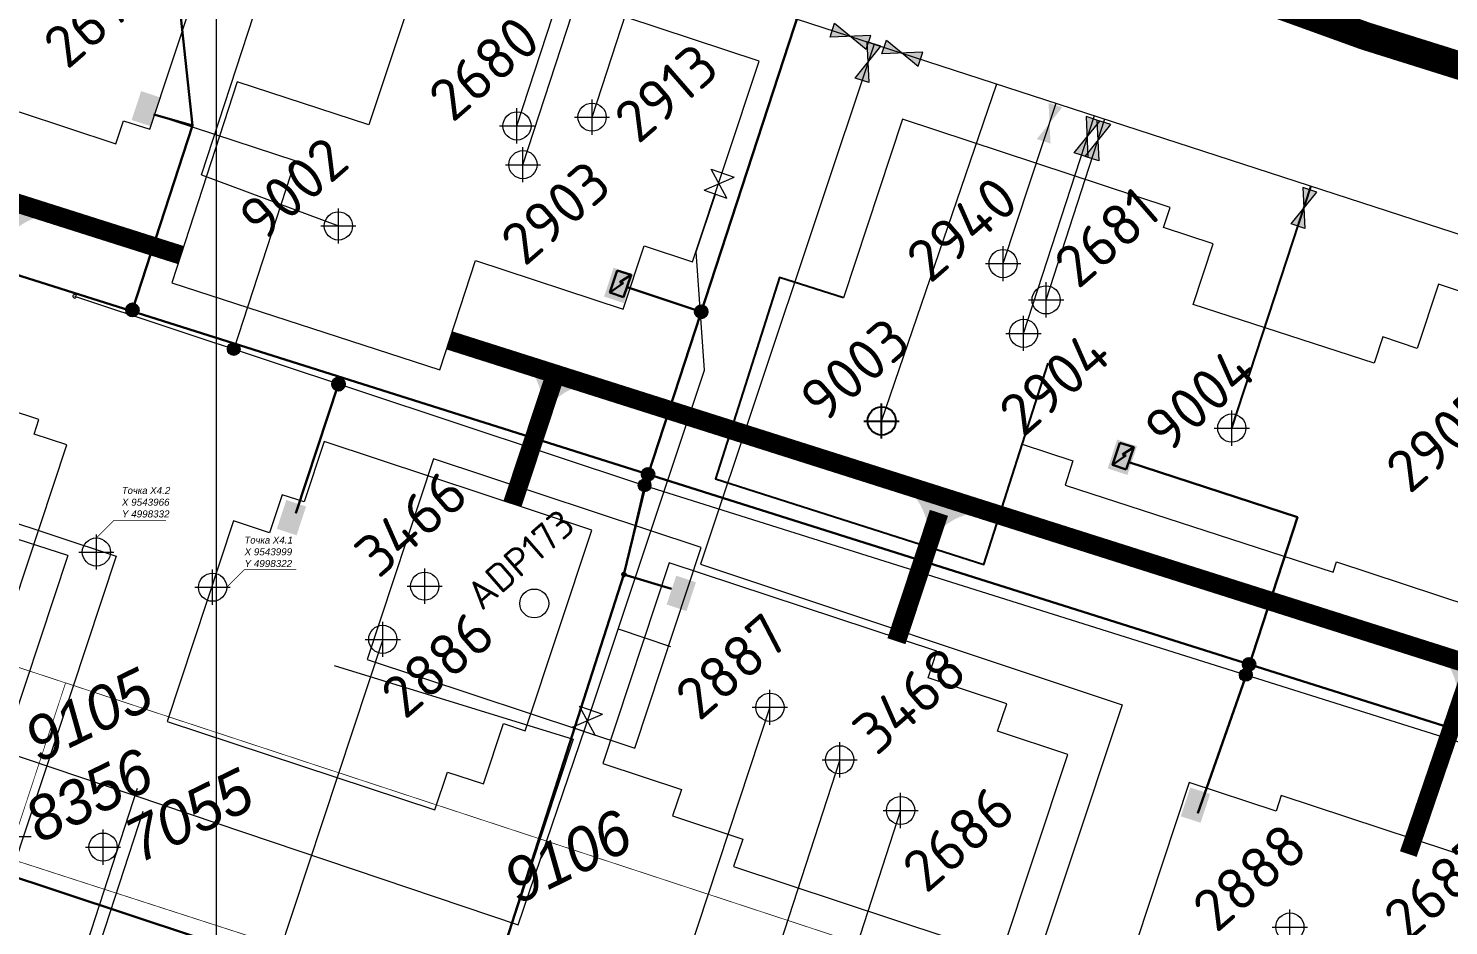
# Model space of a CAD drawing. Header units: millimetres. Extents: x 519 to 9564855, y -810 to 5021775.
# Drawn here: x 9543946.7 to 9544349.8, y 4998225.9 to 4998480.7 of the extents above; entities that cross this region are included whole.
import ezdxf

# ---------------------------------------------------------------- set-up
doc = ezdxf.new("R2010")
doc.units = ezdxf.units.MM
doc.header["$LTSCALE"] = 2
doc.header["$MEASUREMENT"] = 0
doc.header["$PDMODE"] = 2
doc.header["$PDSIZE"] = 5
for name, pattern in [('92051501$0$DASHED', [0.75, 0.5, -0.25]), ('92051501$0$GROUND1', [60, 50, -10]), ('92051501$0$GROUND2', [35, 25, -10])]:
    doc.linetypes.add(name, pattern=pattern)
for name, color, linetype, lineweight in [('200 скв. на 2010 год', 61, 'Continuous', 0), ('PPLINE_GAS', 4, 'GAS_LINE', 30), ('Stage 11.Object 2.Frame&Text', 26, 'Continuous', 53), ('WELLS', 7, 'Continuous', 5), ('WELLS(drilled after 2000y)', 6, 'Continuous', 40), ('нефтяной коллектор 2021', 90, 'Continuous', 50), ('Новый водовод', 5, 'g_122_vpr', 30), ('Скважины на 2022 год', 60, 'Continuous', 13), ('Электро', 1, 'Continuous', 30), ('Электроснаб', 1, 'Continuous', 18), ('Электроснабжене', 1, 'Continuous', 18)]:
    doc.layers.add(name, color=color, linetype=linetype, lineweight=lineweight)
for name, color, linetype in [('2003-2004 Supplemental wells', 7, 'Continuous'), ('Existing roads', 41, 'Continuous'), ('Gaz', 4, 'Continuous'), ('GRID_PULKOVO', 7, 'Continuous'), ('new 100 wells', 131, 'Continuous'), ('OilColl&Flowlines', 3, 'Continuous'), ('Stage 11.Object 3.Frame&Text', 7, 'Continuous'), ('Stage 12 wells.Text&Frame', 52, 'Continuous'), ('Газопровод', 4, 'Continuous'), ('Скважины - Конфликты наземки', 92, 'Continuous'), ('Скважины на 2016 год.', 40, 'Continuous'), ('Скважины на 2021 год', 7, 'Continuous'), ('Скважины на 2025 год _ОСМОТР', 5, 'Continuous')]:
    doc.layers.add(name, color=color, linetype=linetype)
doc.styles.add('92051501$0$STANDARD', font='simplex.shx')
doc.styles.add('Elect', font='isocpeur.ttf')
doc.styles.add('GeoApp', font='', dxfattribs={"height": 1})
doc.styles.add('Line_GUGK', font='')
doc.styles.get('GeoApp').set_extended_font_data('D431', italic=True)
doc.styles.get('Line_GUGK').set_extended_font_data('Bm431', italic=True)
doc.linetypes.add('g_122_vpr', pattern='A,2,-2,3,-0.6,["Впр",Line_GUGK,S=2,R=0,X=0,Y=-1],-6.4,3,-2,8,-2,8,-2,6', length=45)
doc.linetypes.add('GAS_LINE', pattern='A,0.5,-0.2,["G",92051501$0$STANDARD,S=0.1,R=0,X=-0.1,Y=-0.05],-0.05', length=0.75)

msp = doc.modelspace()

# ---------------------------------------------------------------- hatches: boundary and pattern name
at = {"layer": 'Existing roads', "lineweight": 0}
h = msp.add_hatch(color=256, dxfattribs=at)
h.paths.add_polyline_path([(9543940.33989, 4998423.09493), (9543938.75265, 4998423.69169, 0.155118741), (9543934.22, 4998433.2287), (9543942.7756, 4998430.47556)])
h.paths.add_polyline_path([(9543941.86559, 4998422.5213), (9543940.33989, 4998423.09493), (9543942.7756, 4998430.47556), (9543951.57153, 4998427.64508, 0.161550784)])
h = msp.add_hatch(color=256, dxfattribs=at)
h.paths.add_polyline_path([(9544094.0594, 4998375.09493), (9544092.47216, 4998375.69169, 0.155118741), (9544087.93951, 4998385.2287), (9544096.49511, 4998382.47556)])
h.paths.add_polyline_path([(9544095.5851, 4998374.5213), (9544094.0594, 4998375.09493), (9544096.49511, 4998382.47556), (9544105.29104, 4998379.64508, 0.161550784)])
h = msp.add_hatch(color=256, dxfattribs=at)
h.paths.add_polyline_path([(9544203.61161, 4998338.46993), (9544202.02437, 4998339.06669, 0.155118741), (9544197.49172, 4998348.6037), (9544206.04732, 4998345.85056)])
h.paths.add_polyline_path([(9544205.13732, 4998337.8963), (9544203.61161, 4998338.46993), (9544206.04732, 4998345.85056), (9544214.84325, 4998343.02008, 0.161550784)])
h = msp.add_hatch(color=256, dxfattribs=at)
h.paths.add_polyline_path([(9544353.86702, 4998292.34493), (9544352.27978, 4998292.94169, 0.155118741), (9544347.74713, 4998302.4787), (9544356.30273, 4998299.72556)])
h.paths.add_polyline_path([(9544355.39272, 4998291.7713), (9544353.86702, 4998292.34493), (9544356.30273, 4998299.72556), (9544365.09866, 4998296.89508, 0.161550784)])
at = {"layer": 'нефтяной коллектор 2021', "lineweight": 0, "ltscale": 50}
h = msp.add_hatch(color=256, dxfattribs=at)
h.dxf.hatch_style = 1
h.paths.add_polyline_path([(9544175.56666, 4998482.14187), (9544174.26458, 4998478.22592), (9544180.05153, 4998478.47616)])
h.paths.add_polyline_path([(9544184.5364, 4998474.81046), (9544185.83849, 4998478.7264), (9544180.05153, 4998478.47616)])
h = msp.add_hatch(color=256, dxfattribs=at)
h.dxf.hatch_style = 1
h.paths.add_polyline_path([(9544181.38565, 4998466.60203), (9544185.31002, 4998465.32558), (9544185.02195, 4998471.11077)])
h.paths.add_polyline_path([(9544188.65826, 4998475.61952), (9544184.73389, 4998476.89597), (9544185.02195, 4998471.11077)])
h = msp.add_hatch(color=256, dxfattribs=at)
h.dxf.hatch_style = 1
h.paths.add_polyline_path([(9544190.26632, 4998477.36598), (9544188.96423, 4998473.45004), (9544194.75119, 4998473.70028)])
h.paths.add_polyline_path([(9544199.23606, 4998470.03457), (9544200.53815, 4998473.95051), (9544194.75119, 4998473.70028)])
h = msp.add_hatch(color=256, dxfattribs=at)
h.dxf.hatch_style = 1
h.paths.add_polyline_path([(9544232.93865, 4998449.26199), (9544236.86302, 4998447.98554), (9544236.57496, 4998453.77074)])
h.paths.add_polyline_path([(9544240.21126, 4998458.27948), (9544236.28689, 4998459.55593), (9544236.57496, 4998453.77074)])
h = msp.add_hatch(color=256, dxfattribs=at)
h.dxf.hatch_style = 1
h.paths.add_polyline_path([(9544243.55635, 4998445.36415), (9544247.48072, 4998444.08769), (9544247.19266, 4998449.87289)])
h.paths.add_polyline_path([(9544250.82896, 4998454.38163), (9544246.90459, 4998455.65809), (9544247.19266, 4998449.87289)])
h = msp.add_hatch(color=256, dxfattribs=at)
h.dxf.hatch_style = 1
h.paths.add_polyline_path([(9544246.6532, 4998444.35799), (9544250.57757, 4998443.08154), (9544250.2895, 4998448.86673)])
h.paths.add_polyline_path([(9544253.92581, 4998453.37547), (9544250.00144, 4998454.65193), (9544250.2895, 4998448.86673)])
h = msp.add_hatch(color=256, dxfattribs=at)
h.dxf.hatch_style = 1
h.paths.add_polyline_path([(9544305.13064, 4998425.192), (9544309.05501, 4998423.91555), (9544308.76695, 4998429.70074)])
h.paths.add_polyline_path([(9544312.40325, 4998434.20949), (9544308.47888, 4998435.48594), (9544308.76695, 4998429.70074)])
at = {"layer": 'Электро'}
for points in [[(9543976.01551, 4998454.71033), (9543981.62774, 4998452.85334), (9543984.33497, 4998461.0352), (9543978.72274, 4998462.89218)], [(9544110.12319, 4998404.55124), (9544115.73542, 4998402.69425), (9544118.44265, 4998410.87611), (9544112.83042, 4998412.7331)], [(9544253.07138, 4998355.73783), (9544258.68361, 4998353.88085), (9544261.39084, 4998362.06271), (9544255.7786, 4998363.91969)], [(9544017.22425, 4998338.60573), (9544022.83648, 4998336.74874), (9544025.54371, 4998344.9306), (9544019.93148, 4998346.78759)], [(9544127.89226, 4998317.08775), (9544133.50449, 4998315.23076), (9544136.21172, 4998323.41262), (9544130.59948, 4998325.2696)], [(9544273.82811, 4998256.95344), (9544279.44035, 4998255.09646), (9544282.14758, 4998263.27832), (9544276.53534, 4998265.1353)]]:
    msp.add_hatch(color=256, dxfattribs=at).paths.add_polyline_path(points)
h = msp.add_hatch(color=256, dxfattribs=at)
edge = h.paths.add_edge_path()
edge.add_arc((9543976.23774, 4998400.75), 1.80448, 0, 360)
h = msp.add_hatch(color=256, dxfattribs=at)
edge = h.paths.add_edge_path()
edge.add_arc((9544137.70741, 4998400.23376), 1.80448, 0, 360)
h = msp.add_hatch(color=256, dxfattribs=at)
edge = h.paths.add_edge_path()
edge.add_arc((9544034.73304, 4998379.66917), 1.80448, 0, 360)
h = msp.add_hatch(color=256, dxfattribs=at)
edge = h.paths.add_edge_path()
edge.add_arc((9544122.59953, 4998354.02075), 1.80448, 0, 360)
h = msp.add_hatch(color=256, dxfattribs=at)
edge = h.paths.add_edge_path()
edge.add_arc((9544293.22755, 4998300.07108), 1.80448, 0, 360)
at = {"layer": 'Электроснаб', "lineweight": 0}
for points in [[(9543976.01551, 4998454.71033), (9543981.62774, 4998452.85334), (9543984.33497, 4998461.0352), (9543978.72274, 4998462.89218)], [(9544110.12319, 4998404.55124), (9544115.73542, 4998402.69425), (9544118.44265, 4998410.87611), (9544112.83042, 4998412.7331)], [(9544253.07138, 4998355.73783), (9544258.68361, 4998353.88085), (9544261.39084, 4998362.06271), (9544255.7786, 4998363.91969)], [(9544017.22425, 4998338.60573), (9544022.83648, 4998336.74874), (9544025.54371, 4998344.9306), (9544019.93148, 4998346.78759)], [(9544127.89226, 4998317.08775), (9544133.50449, 4998315.23076), (9544136.21172, 4998323.41262), (9544130.59948, 4998325.2696)], [(9544273.82811, 4998256.95344), (9544279.44035, 4998255.09646), (9544282.14758, 4998263.27832), (9544276.53534, 4998265.1353)]]:
    msp.add_hatch(color=1, dxfattribs=at).paths.add_polyline_path(points)
h = msp.add_hatch(color=1, dxfattribs=at)
edge = h.paths.add_edge_path()
edge.add_arc((9544137.70741, 4998400.23376), 1.80448, 0, 360)
h = msp.add_hatch(color=1, dxfattribs=at)
edge = h.paths.add_edge_path()
edge.add_arc((9544005.00229, 4998389.62852), 1.80448, 0, 360)
h = msp.add_hatch(color=1, dxfattribs=at)
edge = h.paths.add_edge_path()
edge.add_arc((9544034.73304, 4998379.66917), 1.80448, 0, 360)
h = msp.add_hatch(color=1, dxfattribs=at)
edge = h.paths.add_edge_path()
edge.add_arc((9544121.62111, 4998350.92627), 1.80448, 0, 360)
h = msp.add_hatch(color=1, dxfattribs=at)
edge = h.paths.add_edge_path()
edge.add_arc((9544292.28793, 4998297.1068), 1.80448, 0, 360)
at = {"layer": 'Электроснабжене', "lineweight": 0}
for points in [[(9543976.01551, 4998454.71033), (9543981.62774, 4998452.85334), (9543984.33497, 4998461.0352), (9543978.72274, 4998462.89218)], [(9544110.12319, 4998404.55124), (9544115.73542, 4998402.69425), (9544118.44265, 4998410.87611), (9544112.83042, 4998412.7331)], [(9544253.07138, 4998355.73783), (9544258.68361, 4998353.88085), (9544261.39084, 4998362.06271), (9544255.7786, 4998363.91969)], [(9544017.22425, 4998338.60573), (9544022.83648, 4998336.74874), (9544025.54371, 4998344.9306), (9544019.93148, 4998346.78759)], [(9544127.89226, 4998317.08775), (9544133.50449, 4998315.23076), (9544136.21172, 4998323.41262), (9544130.59948, 4998325.2696)], [(9544273.82811, 4998256.95344), (9544279.44035, 4998255.09646), (9544282.14758, 4998263.27832), (9544276.53534, 4998265.1353)]]:
    msp.add_hatch(color=1, dxfattribs=at).paths.add_polyline_path(points)
h = msp.add_hatch(color=1, dxfattribs=at)
edge = h.paths.add_edge_path()
edge.add_arc((9544137.70741, 4998400.23376), 1.80448, 0, 360)
h = msp.add_hatch(color=1, dxfattribs=at)
edge = h.paths.add_edge_path()
edge.add_arc((9544005.00229, 4998389.62852), 1.80448, 0, 360)
h = msp.add_hatch(color=1, dxfattribs=at)
edge = h.paths.add_edge_path()
edge.add_arc((9544034.73304, 4998379.66917), 1.80448, 0, 360)
h = msp.add_hatch(color=1, dxfattribs=at)
edge = h.paths.add_edge_path()
edge.add_arc((9544121.62111, 4998350.92627), 1.80448, 0, 360)
h = msp.add_hatch(color=1, dxfattribs=at)
edge = h.paths.add_edge_path()
edge.add_arc((9544292.28793, 4998297.1068), 1.80448, 0, 360)

# ---------------------------------------------------------------- linework, layer by layer
at = {"color": 6, "lineweight": 0, "ltscale": 80}
for p, q in [((9543977.60044, 4998264.88732), (9543957.40676, 4998202.73755)), ((9543979.18422, 4998258.2686), (9543960.97579, 4998202.2288))]:
    msp.add_line(p, q, dxfattribs=at)
at = {"layer": '200 скв. на 2010 год', "color": 0, "linetype": 'ByBlock', "lineweight": 0}
for points in [[(9544121.53264, 4998418.97999), (9544135.26255, 4998414.43701), (9544154.11798, 4998471.42241), (9544078.13745, 4998496.56299), (9544075.29001, 4998487.95737)], [(9544268.95009, 4998424.17722), (9544270.81798, 4998429.82241), (9544194.83745, 4998454.96299), (9544178.03798, 4998404.19117)], [(9544414.86824, 4998358.14785), (9544422.91798, 4998382.92241), (9544346.93745, 4998408.06299), (9544340.90486, 4998389.83113)], [(9544081.54011, 4998283.2959), (9544087.76255, 4998281.23701), (9544106.61798, 4998338.22241), (9544030.63745, 4998363.36299), (9544024.95989, 4998346.2041)], [(9544221.83017, 4998281.10145), (9544224.41798, 4998288.92241), (9544202.12819, 4998296.2977)], [(9544132.07137, 4998264.60098), (9544129.58202, 4998257.07759), (9544149.46939, 4998250.49722)]]:
    msp.add_lwpolyline(points, dxfattribs=at)
for centre in [(9544106.7, 4998455.5), (9544223.4, 4998413.9), (9544059.2, 4998322.3), (9544177, 4998273)]:
    msp.add_circle(centre, 4, dxfattribs=at)
for p in [(9544106.7, 4998455.5), (9544223.4, 4998413.9), (9544177, 4998273)]:
    msp.add_point(p, dxfattribs=at)
at = {"layer": '200 скв. на 2010 год', "color": 0, "linetype": 'ByBlock', "lineweight": 0, "ltscale": 80}
msp.add_point((9544059.2, 4998322.3), dxfattribs=at)
at = {"layer": '2003-2004 Supplemental wells', "color": 0, "linetype": 'ByBlock', "lineweight": 0}
msp.add_lwpolyline([(9544300.86538, 4998258.41405), (9544276.23745, 4998266.56299), (9544257.38202, 4998209.5776), (9544281.14839, 4998201.71374)], dxfattribs=at)
msp.add_circle((9544304.8, 4998225.5), 4, dxfattribs=at)
at = {"layer": '2003-2004 Supplemental wells', "color": 0, "linetype": 'ByBlock', "lineweight": 0, "ltscale": 80}
msp.add_point((9544304.8, 4998225.5), dxfattribs=at)
at = {"layer": 'DEFPOINTS', "color": 1, "lineweight": 0, "ltscale": 80}
for p in [(9544348.18185, 4998456.63223), (9544085.4, 4998453), (9544235.6, 4998403.6), (9544229.2, 4998394.1), (9544033.5, 4998299.8), (9544194.3, 4998258.6)]:
    msp.add_point(p, dxfattribs=at)
at = {"layer": 'Existing roads', "color": 3, "linetype": 'ByBlock', "lineweight": 0, "ltscale": 80}
msp.add_line((9543957.85624, 4998330.96358), (9543910.2, 4998346.5), dxfattribs=at)
at = {"layer": 'Existing roads', "lineweight": 0, "const_width": 5.4, "elevation": 0.00005, "flags": 128}
for points in [[(9543838.77333, 4998464.35779), (9543989.9545, 4998416.33023)], [(9544066.2012, 4998392.10802), (9544909.18418, 4998124.3074)], [(9544084.11489, 4998345.66827), (9544096.3713, 4998382.71462)]]:
    msp.add_lwpolyline(points, dxfattribs=at)
at = {"layer": 'Existing roads', "lineweight": 0, "const_width": 5.4}
msp.add_lwpolyline([(9544193.10778, 4998306.66475), (9544205.17127, 4998343.12334)], dxfattribs=at)
at = {"layer": 'Existing roads', "lineweight": 0, "const_width": 5, "flags": 128}
msp.add_lwpolyline([(9544338.41598, 4998246.22454), (9544356.42289, 4998299)], dxfattribs=at)
at = {"layer": 'Gaz', "linetype": 'GAS_LINE', "lineweight": 0}
for p, q in [((9544140.54726, 4998440.70762, -0.17865), (9544147.05559, 4998438.448, 0.14387)), ((9544144.99488, 4998432.47242, 0.14387), (9544140.54726, 4998440.70762, -0.17865)), ((9544138.48655, 4998434.73203, -0.17865), (9544147.05559, 4998438.448, 0.14387)), ((9544138.48655, 4998434.73203, -0.17865), (9544144.99488, 4998432.47242, 0.14387)), ((9544103.16554, 4998288.2312, -0.16035), (9544109.67387, 4998285.97159, 0.16217)), ((9544107.61315, 4998279.996, 0.16217), (9544103.16554, 4998288.2312, -0.16035)), ((9544101.10482, 4998282.25561, -0.16035), (9544109.67387, 4998285.97159, 0.16217)), ((9544101.10482, 4998282.25561, -0.16035), (9544107.61315, 4998279.996, 0.16217))]:
    msp.add_line(p, q, dxfattribs=at)
at = {"layer": 'Gaz', "linetype": 'GAS_LINE', "lineweight": 0, "ltscale": 15}
for p, q in [((9544136.28171, 4998417.28704), (9544141.74071, 4998433.60223, -0.01739)), ((9544138.66288, 4998383.68221, -0.10809), (9544136.28171, 4998417.28704)), ((9544106.41373, 4998287.10347, 0.00061), (9544138.66886, 4998383.68014, -0.10779)), ((9543826.25857, 4998313.67983), (9544085.77808, 4998226.11047)), ((9544085.77808, 4998226.11047), (9544106.41373, 4998287.10347, 0.00061))]:
    msp.add_line(p, q, dxfattribs=at)
at = {"layer": 'GRID_PULKOVO', "lineweight": 0}
msp.add_line((9544000, 5010000), (9544000, 4992000), dxfattribs=at)
at = {"layer": 'new 100 wells', "color": 0, "linetype": 'ByBlock', "lineweight": 0}
msp.add_lwpolyline([(9544202.12863, 4998296.29902), (9544204.61798, 4998303.82241), (9544128.63745, 4998328.96299), (9544109.78202, 4998271.9776), (9544132.07181, 4998264.60231)], dxfattribs=at)
msp.add_circle((9544157.2, 4998287.9), 4, dxfattribs=at)
msp.add_point((9544157.2, 4998287.9), dxfattribs=at)
at = {"layer": 'OilColl&Flowlines', "color": 3, "linetype": 'ByBlock', "lineweight": 0, "ltscale": 25}
for p, q in [((9543995.83091, 4998439.10989), (9544025.08545, 4998528.81115)), ((9544085.4, 4998453), (9544101.91581, 4998503.83388)), ((9544087.1, 4998442), (9544106.68613, 4998502.28401)), ((9544229.2, 4998394.1), (9544249.31602, 4998455.94535)), ((9544235.6, 4998403.6), (9544252.29224, 4998454.97693)), ((9543902.3, 4998353.7), (9543971.59255, 4998330.83927)), ((9543957.85624, 4998330.96358), (9543900.37053, 4998157.23069)), ((9543971.59255, 4998330.83927), (9543912.78916, 4998153.12211)), ((9544033.5, 4998299.8), (9544101.34281, 4998278.85667)), ((9544101.34281, 4998278.85667), (9544045.2085, 4998109.20607)), ((9544177, 4998273), (9544146.45299, 4998178.57845, -24.6293)), ((9544194.3, 4998258.6), (9544166.33285, 4998172.15286, -24.6293))]:
    msp.add_line(p, q, dxfattribs=at)
at = {"layer": 'OilColl&Flowlines', "lineweight": 0, "ltscale": 50}
for p, q in [((9544106.7, 4998455.5), (9544120.46174, 4998497.80954)), ((9544188.9, 4998369.2), (9544221.58162, 4998464.95474)), ((9544223.4, 4998413.9), (9544238.47858, 4998459.46496)), ((9543995.83091, 4998439.10989), (9544034.7, 4998424.6))]:
    msp.add_line(p, q, dxfattribs=at)
at = {"layer": 'OilColl&Flowlines', "linetype": '92051501$0$GROUND2', "lineweight": -2, "ltscale": 50}
msp.add_line((9544288.3, 4998367.2), (9544310.83481, 4998435.95607), dxfattribs=at)
at = {"layer": 'OilColl&Flowlines', "linetype": 'ByBlock', "lineweight": 0}
msp.add_line((9544047.3, 4998307.2), (9543988.08353, 4998128.21173), dxfattribs=at)
at = {"layer": 'OilColl&Flowlines', "lineweight": 0}
msp.add_line((9544157.2, 4998287.9), (9544092.85675, 4998093.44013, 0), dxfattribs=at)
at = {"layer": 'OilColl&Flowlines', "color": 3, "linetype": 'ByBlock', "lineweight": 0, "ltscale": 80, "const_width": 0.2, "elevation": -24.6293}
msp.add_lwpolyline([(9545374.20897, 4997781.38398), (9542535.24084, 4998699.83943)], dxfattribs=at)
at = {"layer": 'OilColl&Flowlines', "linetype": 'ByBlock', "lineweight": 0, "ltscale": 50}
msp.add_lwpolyline([(9544186.80628, 4998476.23669), (9544137.52688, 4998328.55242), (9544257.14121, 4998288.63941), (9544182.40485, 4998063.81028)], dxfattribs=at)
at = {"layer": 'PPLINE_GAS', "color": 44, "linetype": 'GAS_LINE', "lineweight": 0, "ltscale": 15}
msp.add_line((9544114.11641, 4998310.16645, -0.02527), (9544128.94578, 4998305.17705, 0.00618), dxfattribs=at)
at = {"layer": 'Stage 11.Object 2.Frame&Text', "color": 0, "linetype": 'ByBlock', "lineweight": 0}
for points in [[(9543944.10234, 4998457.0231), (9543944.10234, 4998457.0231), (9543971.56255, 4998447.93701), (9543973.73261, 4998454.49544)], [(9544277.32289, 4998402.31055), (9544283.01798, 4998419.52241), (9544268.95009, 4998424.17722)], [(9544073.58313, 4998414.82724), (9544115.56255, 4998400.93701), (9544121.53264, 4998418.97999)], [(9543948.35028, 4998365.48892), (9543949.71798, 4998369.62241), (9543932.95485, 4998375.16903)], [(9543864.14972, 4998334.71108), (9543862.78202, 4998330.57759), (9543938.76255, 4998305.43701), (9543957.61798, 4998362.42241), (9543948.35028, 4998365.48892)], [(9544015.16877, 4998337.47763), (9544004.93745, 4998340.86299), (9543986.08202, 4998283.87759), (9544062.06255, 4998258.73701), (9544065.63123, 4998269.52238)]]:
    msp.add_lwpolyline(points, dxfattribs=at)
for centre in [(9544087.1, 4998442), (9544235.6, 4998403.6), (9543966, 4998332), (9543999, 4998322)]:
    msp.add_circle(centre, 4, dxfattribs=at)
for p in [(9544087.1, 4998442), (9544235.6, 4998403.6), (9543966, 4998332), (9543999, 4998322)]:
    msp.add_point(p, dxfattribs=at)
at = {"layer": 'Stage 11.Object 3.Frame&Text', "color": 0, "linetype": 'ByBlock', "lineweight": 0}
for points in [[(9543973.73261, 4998454.49544), (9543981.16255, 4998452.03701), (9544000.01798, 4998509.02241), (9543980.67437, 4998515.42286)], [(9544075.29001, 4998487.95737), (9544056.83745, 4998494.06299), (9544043.3597, 4998453.33016)], [(9544149.46983, 4998250.49855), (9544146.88202, 4998242.67759), (9544222.86255, 4998217.53701), (9544241.71798, 4998274.52241), (9544221.83017, 4998281.10145)]]:
    msp.add_lwpolyline(points, dxfattribs=at)
for centre in [(9544085.4, 4998453), (9544194.3, 4998258.6)]:
    msp.add_circle(centre, 4, dxfattribs=at)
for p in [(9544085.4, 4998453), (9544194.3, 4998258.6)]:
    msp.add_point(p, dxfattribs=at)
at = {"layer": 'Stage 12 wells.Text&Frame', "color": 0, "linetype": 'ByBlock', "lineweight": 0}
for points in [[(9544340.90486, 4998389.83113), (9544331.13745, 4998393.06299), (9544328.6763, 4998385.62481)], [(9544228.81423, 4998362.61549), (9544243.20478, 4998357.85391)], [(9544318.03004, 4998329.25694), (9544318.03004, 4998329.25694), (9544384.87404, 4998307.14276)], [(9544358.60099, 4998181.02209), (9544359.46255, 4998180.73701), (9544378.31798, 4998237.72241), (9544302.33745, 4998262.86299), (9544300.86538, 4998258.41405)]]:
    msp.add_lwpolyline(points, dxfattribs=at)
msp.add_circle((9544229.2, 4998394.1), 4, dxfattribs=at)
msp.add_point((9544229.2, 4998394.1), dxfattribs=at)
at = {"layer": 'WELLS', "color": 6, "linetype": 'ByBlock', "lineweight": 0, "ltscale": 50, "const_width": 0.2}
for points in [[(9543224.20002, 4998536.02591), (9544312.82962, 4998177.84122)], [(9543957.2619, 4998294.83135), (9543908.79449, 4998147.46854)]]:
    msp.add_lwpolyline(points, dxfattribs=at)
at = {"layer": 'WELLS(drilled after 2000y)', "color": 0, "linetype": 'ByBlock', "lineweight": 0}
for points in [[(9544024.95989, 4998346.2041), (9544018.73745, 4998348.26299), (9544015.16877, 4998337.47763)], [(9544065.63123, 4998269.52238), (9544075.86254, 4998266.13702), (9544081.54011, 4998283.2959)]]:
    msp.add_lwpolyline(points, dxfattribs=at)
msp.add_circle((9544047.3, 4998307.2), 4, dxfattribs=at)
msp.add_point((9544047.3, 4998307.2), dxfattribs=at)
at = {"layer": 'Газопровод', "color": 132, "linetype": '92051501$0$GROUND1', "lineweight": 100, "const_width": 8}
msp.add_lwpolyline([(9538208.05719, 4999245.47995), (9538499.86844, 4999175.86436), (9538971.78223, 4999062.66574), (9539486.46585, 4999058.55934), (9539888.95267, 4999055.3481), (9540053.08435, 4998999.55479), (9541126.88452, 4999047.4904), (9541383.70351, 4998955.42621), (9541415.32969, 4999043.64948), (9541562.32872, 4998990.95352), (9541638.08906, 4999030.21862), (9542360.14316, 4998997.38363), (9542560.60032, 4998933.78826), (9542840.89936, 4999015.69811), (9543420.27442, 4998806.1659), (9543796.43093, 4998670.12811), (9544078.54831, 4998568.09977), (9544326.16537, 4998478.54853), (9544361.18195, 4998467.56086), (9544552.00801, 4998407.68251), (9544933.66012, 4998287.92581), (9545313.78318, 4998168.6489), (9545154.73463, 4997661.77778), (9545137.40509, 4997667.2452)], dxfattribs=at)
at = {"layer": 'нефтяной коллектор 2021', "color": 3, "linetype": 'ByBlock', "lineweight": 0, "ltscale": 50}
msp.add_line((9543469.1848, 4998709.40668), (9544753.06791, 4998292.27611), dxfattribs=at)
at = {"layer": 'нефтяной коллектор 2021', "linetype": 'ByBlock', "lineweight": 0, "ltscale": 50}
for points in [[(9544174.26788, 4998478.24302), (9544175.54837, 4998482.13879), (9544184.55676, 4998474.77767), (9544185.86389, 4998478.70879), (9544174.26788, 4998478.24302)], [(9544185.2929, 4998465.32877), (9544181.38884, 4998466.58376), (9544188.69091, 4998475.64008), (9544184.75132, 4998476.92149), (9544185.2929, 4998465.32877)], [(9544188.96754, 4998473.46713), (9544190.24803, 4998477.36291), (9544199.25642, 4998470.00178), (9544200.56355, 4998473.93291), (9544188.96754, 4998473.46713)], [(9544247.46361, 4998444.09088), (9544243.55955, 4998445.34588), (9544250.86162, 4998454.4022), (9544246.92203, 4998455.6836), (9544247.46361, 4998444.09088)], [(9544250.56045, 4998443.08473), (9544246.65639, 4998444.33972), (9544253.95846, 4998453.39604), (9544250.01887, 4998454.67745), (9544250.56045, 4998443.08473)], [(9544309.0379, 4998423.91874), (9544305.13383, 4998425.17373), (9544312.43591, 4998434.23006), (9544308.49632, 4998435.51146), (9544309.0379, 4998423.91874)]]:
    msp.add_lwpolyline(points, dxfattribs=at)
at = {"layer": 'Новый водовод', "linetype": 'ByBlock', "lineweight": 25, "const_width": 0.2}
for points in [[(9543966, 4998336), (9543970.97514, 4998340.97514), (9543985.7976, 4998340.97514)], [(9544003, 4998322), (9544007.97514, 4998326.97514), (9544022.7976, 4998326.97514)]]:
    msp.add_lwpolyline(points, dxfattribs=at)
at = {"layer": 'Скважины - Конфликты наземки', "linetype": 'ByBlock', "lineweight": 0}
msp.add_circle((9543967.9, 4998248.2), 4, dxfattribs=at)
at = {"layer": 'Скважины - Конфликты наземки', "linetype": 'ByBlock', "lineweight": 0, "ltscale": 80}
for p in [(9543942.5, 4998251.2), (9543967.9, 4998248.2)]:
    msp.add_point(p, dxfattribs=at)
at = {"layer": 'Скважины на 2016 год.', "color": 254, "lineweight": 0, "true_color": 0xfeeab9}
msp.add_lwpolyline([(9544042.88202, 4998301.47759), (9544118.86255, 4998276.33701), (9544137.71798, 4998333.32241), (9544061.73745, 4998358.46299)], close=True, dxfattribs=at)
msp.add_circle((9544090.3, 4998317.4), 4.0951, dxfattribs=at)
at = {"layer": 'Скважины на 2021 год', "color": 0, "linetype": 'ByBlock', "lineweight": 0}
for points in [[(9544328.6763, 4998385.62481), (9544277.32289, 4998402.31055)], [(9544243.20478, 4998357.85391), (9544240.98723, 4998351.02898), (9544317.07175, 4998326.30762), (9544318.04576, 4998329.25174)]]:
    msp.add_lwpolyline(points, dxfattribs=at)
msp.add_circle((9544288.3, 4998367.2), 4, dxfattribs=at)
msp.add_point((9544288.3, 4998367.2), dxfattribs=at)
at = {"layer": 'Скважины на 2022 год', "color": 0, "linetype": 'ByBlock', "lineweight": 0}
msp.add_lwpolyline([(9544043.3597, 4998453.33016), (9544005.92825, 4998465.49238), (9543987.38723, 4998408.42898), (9544063.47175, 4998383.70762), (9544073.58313, 4998414.82724)], dxfattribs=at)
msp.add_circle((9544034.7, 4998424.6), 4, dxfattribs=at)
msp.add_point((9544034.7, 4998424.6), dxfattribs=at)
at = {"layer": 'Скважины на 2025 год _ОСМОТР', "color": 0, "linetype": 'ByBlock', "lineweight": -2, "ltscale": 50}
msp.add_lwpolyline([(9544178.03798, 4998404.19117), (9544159.93822, 4998409.95956), (9544141.71913, 4998352.79257), (9544217.94178, 4998328.50044), (9544236.16087, 4998385.66743)], dxfattribs=at)
at = {"layer": 'Скважины на 2025 год _ОСМОТР', "color": 0, "linetype": 'ByBlock', "lineweight": -2}
msp.add_circle((9544188.94, 4998369.23), 4, dxfattribs=at)
msp.add_point((9544188.9, 4998369.2), dxfattribs=at)
at = {"layer": 'Электро', "ltscale": 50}
msp.add_line((9543304.49609, 4998612.69113), (9545031, 4998066.8), dxfattribs=at)
at = {"layer": 'Электро'}
for p, q in [((9544122.59751, 4998354.02139, 0), (9544191.53397, 4998565.19928, 0)), ((9544111.74887, 4998405.65785, 0), (9544113.85197, 4998411.98426, 0)), ((9544115.51261, 4998408.3288, 0), (9544111.74887, 4998405.65785, 0)), ((9544113.85197, 4998411.98426, 0), (9544117.7752, 4998410.68004, 0)), ((9544117.7752, 4998410.68004, 0), (9544114.6312, 4998408.62181, 0)), ((9544114.6312, 4998408.62181, 0), (9544115.51261, 4998408.3288, 0)), ((9544117.7752, 4998410.68004, 0), (9544115.6721, 4998404.35364, 0)), ((9544115.6721, 4998404.35364, 0), (9544111.74887, 4998405.65785, 0)), ((9544254.44134, 4998356.71686, 0), (9544256.54444, 4998363.04326, 0)), ((9544256.54444, 4998363.04326, 0), (9544260.46767, 4998361.73905, 0)), ((9544260.46767, 4998361.73905, 0), (9544257.32366, 4998359.68082, 0)), ((9544260.46767, 4998361.73905, 0), (9544258.36457, 4998355.41265, 0)), ((9544258.20508, 4998359.38781, 0), (9544254.44134, 4998356.71686, 0)), ((9544258.36457, 4998355.41265, 0), (9544254.44134, 4998356.71686, 0)), ((9544257.32366, 4998359.68082, 0), (9544258.20508, 4998359.38781, 0)), ((9544115.76343, 4998325.64316), (9544122.59751, 4998354.02139)), ((9544306.93712, 4998341.90905, 0), (9544291.39522, 4998294.27591, 0)), ((9543946.87949, 4997799.98599), (9544115.76343, 4998325.64316)), ((9544129.24879, 4998321.50019), (9544115.75384, 4998325.61333)), ((9544278.62985, 4998257.81231, 0), (9544291.39522, 4998294.27591, 0))]:
    msp.add_line(p, q, dxfattribs=at)
at = {"layer": 'Электро', "ltscale": 7.5}
for p, q in [((9543984.898, 4998530.375, 0), (9543993.29094, 4998453.09981, 0)), ((9543993.29094, 4998453.09981, 0), (9543976.23774, 4998400.75)), ((9543993.29094, 4998453.09981, 0), (9543982.31103, 4998456.27668, 0)), ((9544137.70741, 4998400.23376, 0), (9544116.69637, 4998407.18593)), ((9544306.93712, 4998341.90905, 0), (9544259.04916, 4998357.47199, 0))]:
    msp.add_line(p, q, dxfattribs=at)
at = {"layer": 'Электро', "ltscale": 25}
msp.add_line((9544061.53134, 4998200.44496), (9543301.01368, 4998452.20482), dxfattribs=at)
at = {"layer": 'Электро', "ltscale": 0.5}
msp.add_line((9544022.59897, 4998342.98861, 0), (9544034.76065, 4998379.75262, 0), dxfattribs=at)
at = {"layer": 'Электро'}
for centre in [(9543976.23774, 4998400.75), (9544137.70741, 4998400.23376, 0), (9544034.73304, 4998379.66917, 0), (9544122.59953, 4998354.02075), (9544293.22755, 4998300.07108)]:
    msp.add_circle(centre, 1.80448, dxfattribs=at)
for start, end in [(162, 342), (162, 342), (162, 342), (342, 162), (342, 162), (342, 162)]:
    msp.add_arc((9544115.75384, 4998325.61333), 0.5, start, end, dxfattribs=at)
at = {"layer": 'Электроснаб', "color": 1, "linetype": 'ByBlock', "lineweight": 0}
for p, q in [((9544121.6191, 4998350.92694, 0), (9544191.53397, 4998565.19928, 0)), ((9543959.82844, 4998404.62035, 0), (9544121.6191, 4998350.92694, 0)), ((9544115.76343, 4998325.64316), (9544121.6191, 4998350.92694)), ((9544306.93712, 4998341.90905, 0), (9544292.28793, 4998297.1068, 0.02117)), ((9543946.87949, 4997799.98599), (9544115.76343, 4998325.64316)), ((9544278.62985, 4998257.81231, 0), (9544292.28793, 4998297.1068, 0.02117))]:
    msp.add_line(p, q, dxfattribs=at)
at = {"layer": 'Электроснаб', "color": 1, "lineweight": 0, "ltscale": 7.5}
for p, q in [((9544022.42645, 4998443.11712, 0), (9543982.31103, 4998456.27668, 0)), ((9544022.42645, 4998443.11712, 0), (9544005.00229, 4998389.62852, 0)), ((9544137.70741, 4998400.23376, 0), (9544116.69637, 4998407.18593)), ((9544306.93712, 4998341.90905, 0), (9544259.04916, 4998357.47199, 0))]:
    msp.add_line(p, q, dxfattribs=at)
at = {"layer": 'Электроснаб', "color": 1, "linetype": '92051501$0$DASHED', "lineweight": 0, "ltscale": 25}
msp.add_line((9544061.53134, 4998200.44496), (9543301.01368, 4998452.20482), dxfattribs=at)
at = {"layer": 'Электроснаб', "color": 1, "lineweight": 0}
for p, q in [((9544111.74887, 4998405.65785, 0), (9544113.85197, 4998411.98426, 0)), ((9544115.51261, 4998408.3288, 0), (9544111.74887, 4998405.65785, 0)), ((9544113.85197, 4998411.98426, 0), (9544117.7752, 4998410.68004, 0)), ((9544117.7752, 4998410.68004, 0), (9544114.6312, 4998408.62181, 0)), ((9544114.6312, 4998408.62181, 0), (9544115.51261, 4998408.3288, 0)), ((9544117.7752, 4998410.68004, 0), (9544115.6721, 4998404.35364, 0)), ((9544115.6721, 4998404.35364, 0), (9544111.74887, 4998405.65785, 0)), ((9544254.44134, 4998356.71686, 0), (9544256.54444, 4998363.04326, 0)), ((9544256.54444, 4998363.04326, 0), (9544260.46767, 4998361.73905, 0)), ((9544260.46767, 4998361.73905, 0), (9544257.32366, 4998359.68082, 0)), ((9544260.46767, 4998361.73905, 0), (9544258.36457, 4998355.41265, 0)), ((9544258.20508, 4998359.38781, 0), (9544254.44134, 4998356.71686, 0)), ((9544258.36457, 4998355.41265, 0), (9544254.44134, 4998356.71686, 0)), ((9544257.32366, 4998359.68082, 0), (9544258.20508, 4998359.38781, 0)), ((9544129.24879, 4998321.50019), (9544115.75384, 4998325.61333))]:
    msp.add_line(p, q, dxfattribs=at)
at = {"layer": 'Электроснаб', "color": 1, "lineweight": 0, "ltscale": 0.5}
msp.add_line((9544022.59897, 4998342.98861, 0), (9544034.76065, 4998379.75262, 0), dxfattribs=at)
at = {"layer": 'Электроснаб', "color": 1, "lineweight": 0}
for centre in [(9544137.70741, 4998400.23376, 0), (9544005.00229, 4998389.62852, 0), (9544034.73304, 4998379.66917, 0), (9544121.62111, 4998350.92627), (9544292.28793, 4998297.1068, 0.02117)]:
    msp.add_circle(centre, 1.80448, dxfattribs=at)
for centre, start, end in [((9543959.82844, 4998404.62035, 0), 162, 342), ((9543959.82844, 4998404.62035, 0), 162, 342), ((9543959.82844, 4998404.62035, 0), 162, 342), ((9543959.82844, 4998404.62035, 0), 342, 162), ((9543959.82844, 4998404.62035, 0), 342, 162), ((9543959.82844, 4998404.62035, 0), 342, 162), ((9544115.75384, 4998325.61333), 162, 342), ((9544115.75384, 4998325.61333), 162, 342), ((9544115.75384, 4998325.61333), 162, 342), ((9544115.75384, 4998325.61333), 342, 162), ((9544115.75384, 4998325.61333), 342, 162), ((9544115.75384, 4998325.61333), 342, 162)]:
    msp.add_arc(centre, 0.5, start, end, dxfattribs=at)
at = {"layer": 'Электроснабжене', "color": 1, "linetype": 'ByBlock', "lineweight": 0}
for p, q in [((9544121.6191, 4998350.92694, 0), (9544191.53397, 4998565.19928, 0)), ((9543959.82844, 4998404.62035, 0), (9544121.6191, 4998350.92694, 0)), ((9544115.76343, 4998325.64316), (9544121.6191, 4998350.92694)), ((9544121.6191, 4998350.92694), (9544477.48134, 4998238.70636, 0.04414)), ((9544306.93712, 4998341.90905, 0), (9544292.28793, 4998297.1068, 0.02117)), ((9543946.87949, 4997799.98599), (9544115.76343, 4998325.64316)), ((9544278.62985, 4998257.81231, 0), (9544292.28793, 4998297.1068, 0.02117))]:
    msp.add_line(p, q, dxfattribs=at)
at = {"layer": 'Электроснабжене', "color": 1, "lineweight": 0, "ltscale": 7.5}
for p, q in [((9544022.42645, 4998443.11712, 0), (9543982.31103, 4998456.27668, 0)), ((9544022.42645, 4998443.11712, 0), (9544005.00229, 4998389.62852, 0)), ((9544137.70741, 4998400.23376, 0), (9544116.69637, 4998407.18593)), ((9544306.93712, 4998341.90905, 0), (9544259.04916, 4998357.47199, 0))]:
    msp.add_line(p, q, dxfattribs=at)
at = {"layer": 'Электроснабжене', "color": 1, "linetype": '92051501$0$DASHED', "lineweight": 0, "ltscale": 25}
msp.add_line((9544061.53134, 4998200.44496), (9543301.01368, 4998452.20482), dxfattribs=at)
at = {"layer": 'Электроснабжене', "color": 1, "lineweight": 0}
for p, q in [((9544111.74887, 4998405.65785, 0), (9544113.85197, 4998411.98426, 0)), ((9544115.51261, 4998408.3288, 0), (9544111.74887, 4998405.65785, 0)), ((9544113.85197, 4998411.98426, 0), (9544117.7752, 4998410.68004, 0)), ((9544117.7752, 4998410.68004, 0), (9544114.6312, 4998408.62181, 0)), ((9544114.6312, 4998408.62181, 0), (9544115.51261, 4998408.3288, 0)), ((9544117.7752, 4998410.68004, 0), (9544115.6721, 4998404.35364, 0)), ((9544115.6721, 4998404.35364, 0), (9544111.74887, 4998405.65785, 0)), ((9544254.44134, 4998356.71686, 0), (9544256.54444, 4998363.04326, 0)), ((9544256.54444, 4998363.04326, 0), (9544260.46767, 4998361.73905, 0)), ((9544260.46767, 4998361.73905, 0), (9544257.32366, 4998359.68082, 0)), ((9544260.46767, 4998361.73905, 0), (9544258.36457, 4998355.41265, 0)), ((9544258.20508, 4998359.38781, 0), (9544254.44134, 4998356.71686, 0)), ((9544258.36457, 4998355.41265, 0), (9544254.44134, 4998356.71686, 0)), ((9544257.32366, 4998359.68082, 0), (9544258.20508, 4998359.38781, 0)), ((9544129.24879, 4998321.50019), (9544115.75384, 4998325.61333))]:
    msp.add_line(p, q, dxfattribs=at)
at = {"layer": 'Электроснабжене', "color": 1, "lineweight": 0, "ltscale": 0.5}
msp.add_line((9544022.59897, 4998342.98861, 0), (9544034.76065, 4998379.75262, 0), dxfattribs=at)
at = {"layer": 'Электроснабжене', "color": 1, "lineweight": 0}
for centre in [(9544137.70741, 4998400.23376, 0), (9544005.00229, 4998389.62852, 0), (9544034.73304, 4998379.66917, 0), (9544121.62111, 4998350.92627), (9544292.28793, 4998297.1068, 0.02117)]:
    msp.add_circle(centre, 1.80448, dxfattribs=at)
for centre, start, end in [((9543959.82844, 4998404.62035, 0), 162, 342), ((9543959.82844, 4998404.62035, 0), 162, 342), ((9543959.82844, 4998404.62035, 0), 162, 342), ((9543959.82844, 4998404.62035, 0), 342, 162), ((9543959.82844, 4998404.62035, 0), 342, 162), ((9543959.82844, 4998404.62035, 0), 342, 162), ((9544115.75384, 4998325.61333), 162, 342), ((9544115.75384, 4998325.61333), 162, 342), ((9544115.75384, 4998325.61333), 162, 342), ((9544115.75384, 4998325.61333), 342, 162), ((9544115.75384, 4998325.61333), 342, 162), ((9544115.75384, 4998325.61333), 342, 162)]:
    msp.add_arc(centre, 0.5, start, end, dxfattribs=at)

# ---------------------------------------------------------------- texts
at = {"layer": '200 скв. на 2010 год', "color": 0, "linetype": 'ByBlock', "lineweight": 0, "style": 'Elect'}
for s, p in [('2913', (9544119.8259, 4998447.57783)), ('2940', (9544202.70002, 4998407.98626)), ('3466', (9544046.1132, 4998324.1727)), ('3468', (9544187.44506, 4998273.80816))]:
    msp.add_text(s, height=12, rotation=41, dxfattribs=at).set_placement(p)
at = {"layer": '2003-2004 Supplemental wells', "color": 0, "linetype": 'ByBlock', "lineweight": 0, "style": 'Elect'}
msp.add_text('2888', height=12, rotation=41, dxfattribs=at).set_placement((9544283.95386, 4998223.55928))
at = {"layer": 'new 100 wells', "color": 0, "linetype": 'ByBlock', "lineweight": 0, "style": 'Elect'}
msp.add_text('2887', height=12, rotation=41, dxfattribs=at).set_placement((9544137.1274, 4998283.64468))
at = {"layer": 'Stage 11.Object 2.Frame&Text', "color": 0, "linetype": 'ByBlock', "lineweight": 0, "style": 'Elect'}
for s, p in [('2903', (9544087.5919, 4998412.83291)), ('2681', (9544244.68546, 4998406.38929))]:
    msp.add_text(s, height=12, rotation=41, dxfattribs=at).set_placement(p)
at = {"layer": 'Stage 11.Object 3.Frame&Text', "color": 0, "linetype": 'ByBlock', "lineweight": 0, "style": 'Elect'}
for s, p in [('2679', (9543957.74328, 4998468.76009)), ('2680', (9544067.11152, 4998453.65369)), ('2686', (9544201.56165, 4998234.74744))]:
    msp.add_text(s, height=12, rotation=41, dxfattribs=at).set_placement(p)
at = {"layer": 'Stage 12 wells.Text&Frame', "color": 0, "linetype": 'ByBlock', "lineweight": 0, "style": 'Elect'}
for s, p in [('2904', (9544229.01102, 4998364.25412)), ('2905', (9544338.79394, 4998348.1989)), ('2687', (9544338.14104, 4998220.8916))]:
    msp.add_text(s, height=12, rotation=41, dxfattribs=at).set_placement(p)
at = {"layer": 'WELLS(drilled after 2000y)', "color": 0, "linetype": 'ByBlock', "lineweight": 0, "style": 'Elect'}
msp.add_text('2886', height=12, rotation=41, dxfattribs=at).set_placement((9544053.59394, 4998284.12038))
at = {"layer": 'Новый водовод', "linetype": 'ByBlock', "lineweight": 25, "char_height": 2, "attachment_point": 1, "style": 'GeoApp'}
for s, insert in [('Точка {\\fArial|b0|i1|c0|p34;X\\fArial|b0|i1|c204|p34;4.\\fArial|b0|i1|c0|p34;2\\PX 9543966\\PY 4998332}', (9543973.25253, 4998350.48526)), ('Точка {\\fArial|b0|i1|c0|p34;X\\fArial|b0|i1|c204|p34;4.1\\fArial|b0|i1|c0|p34;\\PX 9543999\\PY 4998322}', (9544008.06348, 4998336.39489))]:
    msp.add_mtext_dynamic_manual_height_columns(s, width=18.2603085, gutter_width=5, heights=[0], dxfattribs=dict(at, insert=insert))
at = {"layer": 'Скважины - Конфликты наземки', "lineweight": 35, "style": 'GeoApp'}
for s, p in [('9105', (9543949.75547, 4998272.00842)), ('8356', (9543949.8929, 4998249.15072)), ('7055', (9543978.3444, 4998243.48943)), ('9106', (9544085.77808, 4998231.81651))]:
    msp.add_text(s, height=12.5, rotation=26.0318371, dxfattribs=at).set_placement(p)
at = {"layer": 'Скважины на 2016 год.', "color": 254, "lineweight": 0, "true_color": 0xfeeab9, "style": 'Elect'}
msp.add_text('ADP173', height=8, rotation=41, dxfattribs=at).set_placement((9544075.40265, 4998315.13445))
at = {"layer": 'Скважины на 2021 год', "color": 0, "linetype": 'ByBlock', "lineweight": 0, "style": 'Elect'}
msp.add_text('9004', height=12, rotation=41, dxfattribs=at).set_placement((9544270.22788, 4998359.73004))
at = {"layer": 'Скважины на 2022 год', "color": 0, "linetype": 'ByBlock', "lineweight": 0, "style": 'Elect'}
msp.add_text('9002', height=12, rotation=41, dxfattribs=at).set_placement((9544013.2598, 4998419.71658))
at = {"layer": 'Скважины на 2025 год _ОСМОТР', "color": 0, "linetype": 'ByBlock', "lineweight": -2, "style": 'Elect'}
msp.add_text('9003', height=12, rotation=41, dxfattribs=at).set_placement((9544172.49585, 4998368.20926))

doc.saveas('drawing.dxf')
